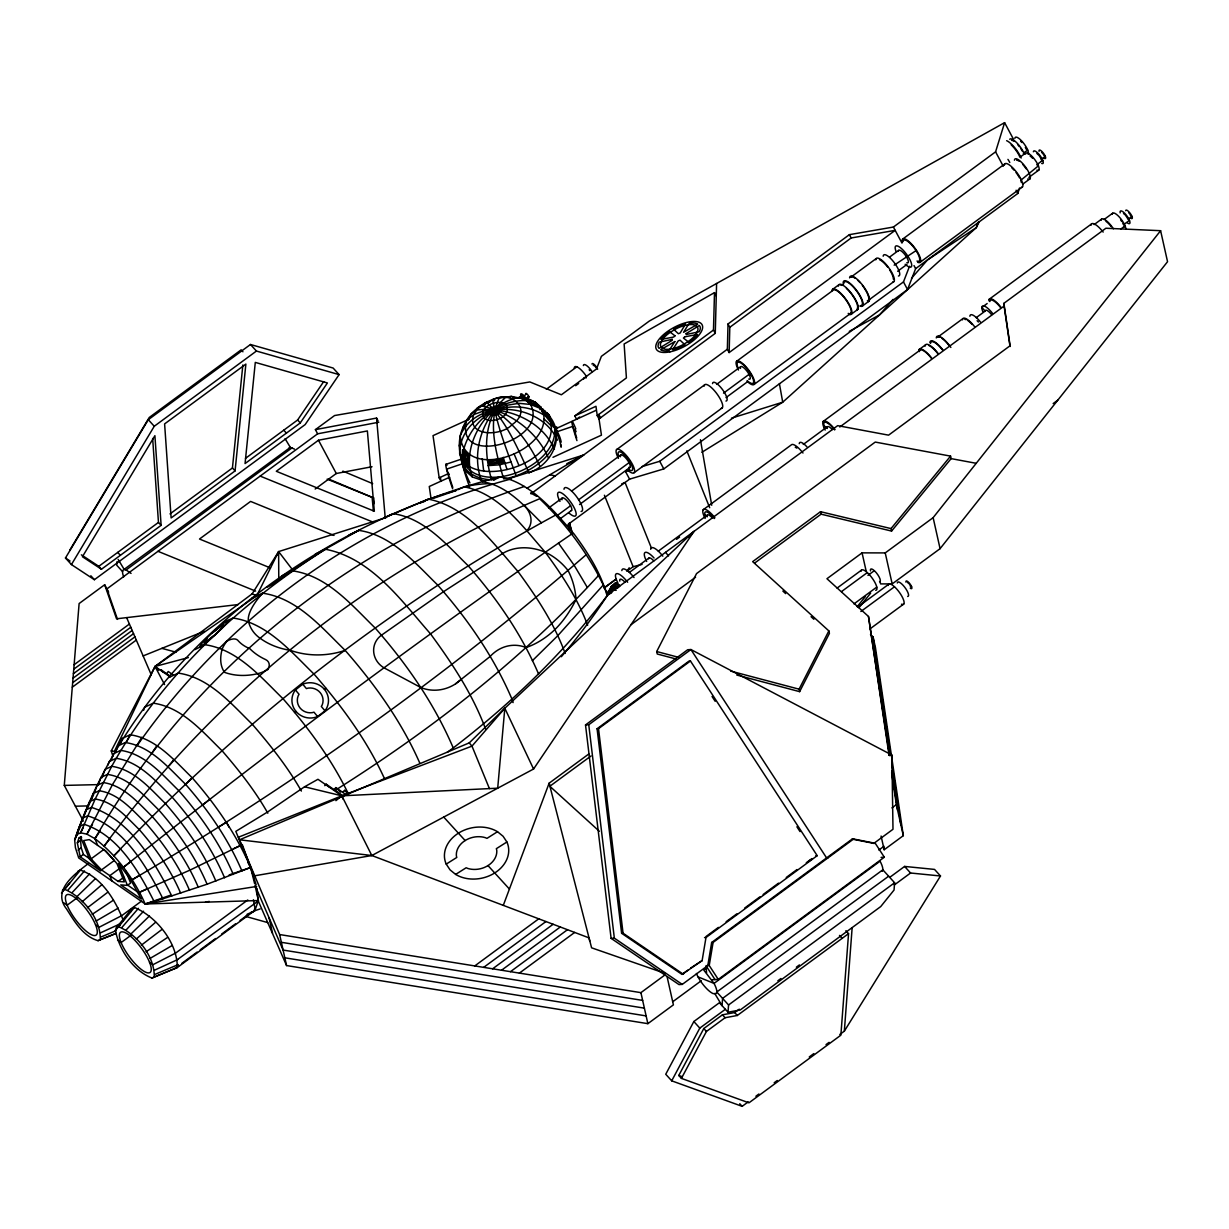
<?xml version="1.0" encoding="UTF-8"?>
<svg xmlns="http://www.w3.org/2000/svg" width="1229" height="1229" viewBox="0 0 1229 1229"><rect width="100%" height="100%" fill="white"/><g stroke="black" fill="none" stroke-linecap="round" stroke-linejoin="round"><path stroke-width="1.5" d="M574.803 415.909L595.973 406.292L597.233 415.586L599.015 418.905L715.263 333.351L713.481 330.033L714.495 292.625L624.132 343.982L626.406 377.933L574.803 415.909L576.585 419.243L579.612 417M715.263 333.351L716.599 283.484M729.135 352.569L729.811 327.283L851.159 237.98L895.173 230.361L729.135 352.569L727.353 349.236L728.029 323.964L849.377 234.662L893.406 227.042L995.582 151.843L1004.615 122.654L1013.51 139.292M549.01 416.523C564.587 455.452 498.836 483.166 469.478 466.59L468.357 466.897L461.981 461.259L462.55 449.968L463.671 449.66C470.63 422.638 498.636 398.995 526.872 400.639L527.333 399.425M467.711 465.161L462.688 460.737L463.149 451.642L467.65 455.621L467.711 465.161L468.833 464.854L468.771 455.314L464.27 451.335L463.809 460.429L468.833 464.854M117.032 561.607L116.755 565.232L122.547 571.623A16.868 5.024 53.6 0 0 123.714 576.831M698.026 976.871L714.034 983.4L880.072 861.206A16.868 5.024 53.6 0 1 882.837 869.809L894.604 882.76L894.051 890.026L880.747 906.556L740.242 1009.961L728.014 1012.22L728.567 1004.969L716.799 992.003A16.868 5.024 53.6 0 0 714.034 983.4L703.771 970.065L706.844 967.791M845.89 930.722L848.548 933.641L840.866 1035.187L748.937 1102.843L681.419 1078.386L678.777 1075.467L703.787 1028.55L722.452 1014.816L734.681 1012.558L739.305 1009.163M839.76 1034.511L844.338 1031.146L852.112 928.172M522.325 398.565L511.356 396.414L499.128 398.058C487.575 423.237 496.04 453.516 503.706 478.88C529.469 475.792 573.759 445.789 548.364 417.568M83.342 821.064L64.277 785.408L79.117 603.547L104.665 584.743L108.659 592.24M667.147 976.947L673.4 1004.861L647.867 1023.665L286.572 965.564L279.628 934.547L238.411 837.226L341.831 795.824L471.982 746.111L504.812 708.242L497.699 788.188L341.831 795.824L304.562 786.79L267.246 812.2L235.83 831.357L254.157 875.893L371.819 855.522L533.57 769.016L693.986 531.404L504.812 708.242L469.232 742.884L239.547 839.791L371.819 855.522L589.029 937.881L589.72 940.984M170.001 513.922L232.435 467.972L242.85 364.982M235.077 470.891L245.877 364.091L164.609 423.897L171.123 517.962L235.077 470.891L232.435 467.972M278.061 555.339L278.63 551.591L386.398 517.455M702.128 960.602L705.984 937.512L817.208 855.676L690.452 661.002L689.008 661.094L597.079 728.751L621.613 933.287L682.034 974.428L702.128 960.602L690.637 968.083M711.652 942.505L707.796 965.595L682.249 984.398L678.992 984.583L611.105 938.357L585.511 724.941L687.687 649.742L690.928 649.542L891.87 755.021L892.991 829.283L873.834 843.386L852.143 839.1L711.652 942.505L713.097 942.413L853.587 839.008L875.278 843.309L884.327 857.212L718.289 979.405L711.883 979.79M718.289 979.405L709.225 965.502L713.097 942.413M485.132 481.307L472.382 477.006C460.199 446.066 487.36 402.129 519.283 397.535L525.828 400.27L530.529 404.433L540.606 408.535C546.751 420.164 558.673 428.076 561.207 442.148M607.234 594.667L609.507 589.951L616.205 590.319M608.585 590.657L607.31 595.066L611.474 592.916L612.472 589.474L617.45 583.529L619.969 585.818L617.741 587.908L611.981 586.079L608.14 592.762L611.197 586.54L615.529 582.761L617.45 583.529M608.309 594.114L611.981 586.079M609.738 593.377L613.102 585.987L616.374 582.93M569.611 529.853L568.028 524.46L629.586 479.156L663.798 468.91L907.54 289.537L915.636 268.644L1017.827 193.445L1019.517 187.976M502.6 396.998C485.178 399.809 469.232 411.116 462.811 427.846C454.868 446.142 461.874 466.037 469.939 482.92M460.46 442.01L459.323 445.512L460.199 448.8M530.698 472.228C557.751 460.506 567.675 425.587 540.238 408.166M122.547 571.623L123.069 570.148L290.321 447.387L294.453 449.077M286.572 965.564L258.075 900.565L145.176 903.976L78.702 857.934L75.43 847.764L74.662 839.868C137.694 654.012 315.116 523.8 500.587 476.775C531.742 483.596 554.018 510.88 574.097 534.031C587.923 552.789 600.873 572.883 607.018 595.604M77.627 831.925L82.773 818.084L87.643 815.81C124.175 827.271 146.528 866.445 162.95 898.783L207.087 884.219L250.593 867.49L242.267 844.507M80.715 824.029L86.153 809.834L91.361 807.392C129.706 819.006 154.808 862.128 171.814 896.049M83.956 816.179L89.656 801.631L95.186 799.05C113.636 801.692 126.556 817.208 139.184 829.514C155.991 848.594 170.647 869.779 180.663 893.222M78.963 838.086L80.73 837.256L89.456 859.086L100.717 871.008L80.192 856.782L77.335 842.817L78.963 838.086L81.099 836.519M94.971 791.43L97.045 785.423L103.205 782.55C123.73 785.5 138.109 802.752 152.15 816.44C170.846 837.671 187.146 861.222 198.299 887.307M98.228 785.285L100.947 777.404L107.399 774.393C128.907 777.481 143.977 795.578 158.71 809.926C178.297 832.187 195.396 856.874 207.087 884.219M115.357 933.779L98.043 940.677C83.188 936.421 74.37 921.32 66.566 908.984C51.679 890.211 74.846 874.049 88.488 863.449M92.175 860.53L83.388 854.432L81.252 847.795L80.53 840.467L81.621 837.318M102.13 777.68L104.972 769.462L111.716 766.312C161.66 676.549 239.117 603.639 325.562 549.271C371.527 558.273 401.315 600.674 430.503 633.841C452.195 663.368 472.766 694.416 485.532 728.966M107.937 765.022L109.12 761.596L116.14 758.308C139.538 761.673 155.929 781.367 171.952 796.96C193.26 821.172 211.864 848.041 224.569 877.783M111.547 759.123L113.391 753.792L120.688 750.381C144.976 753.869 161.998 774.316 178.635 790.524C200.773 815.657 220.083 843.555 233.28 874.449M115.664 752.194L117.784 746.049L125.343 742.531C150.506 746.141 168.127 767.311 185.364 784.102C208.285 810.141 228.271 839.023 241.944 871.008M120.611 743.284L122.301 738.399L130.105 734.758C156.114 738.491 174.318 760.367 192.123 777.696C215.797 804.596 236.46 834.445 250.593 867.49L254.618 883.62M143.593 710.347L144.684 707.213L153.333 703.172C182.169 707.32 202.37 731.578 222.111 750.796C238.964 770.337 255.094 790.693 267.83 813.199M194.889 649.619L204.859 644.703C237.719 649.419 260.748 677.056 283.238 698.978C308.341 727.845 331.415 758.938 348.16 793.442M98.043 940.677L100.286 939.632C100.87 919.123 83.249 897.124 64.615 889.335L62.387 890.38M115.418 930.476L116.356 927.757L131.718 908.723L134.407 907.478C156.774 916.773 177.544 943.027 177.299 967.53L152.012 978.054C133.116 970.695 119.259 950.017 115.418 930.476L120.089 924.776M130.597 911.979L131.718 908.723M152.012 978.054L154.239 977.009C154.839 956.5 137.218 934.501 118.583 926.712L116.356 927.757M247.044 914.345L254.849 910.704L258.136 901.18L256.876 888.352M614.853 584.743L615.529 582.761M882.33 871.284L882.837 869.809L716.799 992.003L716.292 993.478L713.25 993.662A16.868 5.024 53.6 0 1 696.428 973.491M978.161 222.295L976.302 227.642L782.719 402.206L701.867 452.287M503.291 905.374L549.133 783.18L588.799 753.991M514.29 397.597L511.356 396.414L505.349 397.643C482.997 417.261 483.627 453.209 491.615 479.694L495.072 479.464M522.555 398.903L523.016 397.689L535.322 402.236M523.016 397.689L531.158 403.312L541.236 407.413L540.606 408.535M530.867 401.791L531.327 400.577M534.016 401.775L533.555 402.989L534.185 401.883M641.722 466.682L659.727 461.29L903.469 281.917L909.537 266.247M87.32 808.375L90.116 802.184M93.727 794.472L90.823 800.632L93.281 793.488L99.134 790.754C118.645 793.565 132.302 809.972 145.636 822.969C163.411 843.14 178.896 865.523 189.496 890.303M80.515 826.165L74.662 839.868L77.12 834.768M119.029 745.281L122.301 738.399M468.065 420.041L471.06 413.866L486.623 402.298C506.594 421.501 517.701 448.385 529.177 473.226M112.884 756.158L111.255 750.934L155.038 666.456L256.769 595.712L278.63 551.591L292.302 569.488M979.16 221.896L976.302 227.642L927.526 259.903L911.519 278.246M83.157 827.747L80.607 832.816L76.413 834.768L79.532 826.395L84.064 824.29C118.245 835.321 138.631 870.992 154.071 901.425L162.95 898.783M126.695 741.517L130.105 734.758M675.75 658.898L657.254 654.012L656.701 651.539L696.551 573.59L875.248 442.071L950.555 456.128L951.123 458.617L891.578 531.066L821.08 514.168L754.744 562.99M736.77 675.028L799.633 691.65L799.08 689.177L828.853 630.907L752.655 561.638L820.526 511.694L891.025 528.593L891.578 531.066M799.633 691.65L829.421 633.396L828.853 630.907M453.317 747.893L453.24 747.923C434.39 703.848 406.86 664.029 375.291 628.142C351.555 604.991 327.283 575.786 292.579 570.855L282.163 575.725M728.014 1012.22L719.395 1002.726L693.847 1021.529L665.734 1074.254L671.71 1080.829L742.147 1106.346L748.246 1101.845M671.71 1080.829L699.808 1028.105L725.356 1009.301M681.419 1078.386L706.429 1031.469L725.095 1017.735L737.323 1015.477L848.548 933.641M92.482 824.352L86.921 834.153L80.607 832.816L95.186 799.05L111.716 766.312C134.176 769.554 149.923 788.45 165.3 803.443C185.779 826.687 203.63 852.48 215.843 881.055M137.187 745.542C226.244 617.818 359.959 519.329 511.08 478.972M527.011 401.315L528.378 400.47M528.178 402.344L528.808 401.238L530.052 401.714M554.433 449.199C541.743 420.149 506.778 406.43 476.775 410.01L473.733 414.557L466.759 420.272C453.516 468.802 549.977 440.689 530.529 404.433L531.158 403.312M536.305 404.725L536.935 403.619L534.123 401.837A5.623 1.014 29.7 0 0 527.425 399.41L530.436 401.975A5.623 1.014 29.7 0 0 537.15 404.71L536.151 403.312M537.734 405.985L538.363 404.879L537.15 404.418M97.644 845.368L94.94 838.67C188.728 674.583 345.349 546.321 524.399 486.469M69.853 550.054L149.231 417.491L241.161 349.835L242.927 351.786M65.46 557.997L148.294 419.688L250.47 344.489L333.12 368.039L339.096 374.615L305.161 424.589L94.403 579.704L71.42 564.572L65.46 557.997L70.053 561.023M71.42 564.572L154.255 426.263L256.431 351.048L339.096 374.615M844.338 1031.146L940.492 875.985L934.532 869.41L904.605 866.43L889.857 877.276M111.255 750.934L114.405 751.318L155.038 666.456L252.145 593.853L278.63 551.591L278.783 580.134M614.3 589.736L618.679 584.528M627.236 570.855L629.217 567.767M166.729 673.784L168.219 671.48L172.92 674.752M256.677 886.447L145.176 903.976C133.9 878.72 116.97 855.553 94.94 838.67L100.194 830.789M151.613 753.546L156.866 745.665M141.903 737.231L112.515 784.501L86.921 834.153L94.94 838.67M462.811 427.846L464.915 424.727M245.477 458.371L297.618 419.995L323.703 381.574M300.275 422.914L327.406 382.956L255.294 362.401L245.063 463.548L300.275 422.914L297.618 419.995M530.529 404.433L518.945 403.327L506.655 405.293L494.534 410.194C479.279 429.674 472.689 457.173 481.461 480.8M889.535 755.666L868.488 616.482L826.948 578.721L862.067 552.866L885.233 552.912L933.134 517.655L1160.606 230.699L1105.9 228.241L1003.724 303.44L1009.931 345.856L888.582 435.158L837.671 425.649L607.771 594.851C563.911 652.952 510.972 703.756 453.24 747.923M880.041 581.425L880.594 583.898L892.177 583.913L940.077 548.672L1167.55 261.7L1160.606 230.699M857.197 606.711L865.431 596.464M858.933 607.725L870.685 593.085M110.011 838.777L104.127 846.059C214.814 694.569 366.826 571.946 539.639 498.744C568.228 525.997 591.994 558.565 607.771 594.851A682.325 539.5 -12.6 0 1 561.33 656.716M169.203 765.406L173.996 759.461M61.45 893.099L69.623 883.144M891.025 528.593L950.555 456.128M64.615 889.335L80.438 870.101C101.915 877.644 115.526 900.411 123.422 920.782M118.583 926.712L134.407 907.478M603.178 585.112L557.643 635.839L532.326 660.756M67.994 890.042L84.478 870.946M121.948 927.419L138.447 908.323M893.053 299.4L879.518 314.916L849.285 331.354M689.039 537.058L693.986 531.404M539.854 409.595L540.714 408.612M72.265 892.454L89.609 873.834M126.234 929.831L143.578 911.211M598.584 575.387C522.171 659.266 431.748 729.396 336.009 789.817M324.748 785.684L326.192 784.194L342.906 795.777M333.95 789.602L335.87 787.605L345.288 794.134M295.406 689.93L302.764 684.215A18.297 17.636 4.7 0 1 324.978 710.854L317.62 716.553A18.297 17.636 4.7 0 1 295.406 689.93L299.046 694.293L298.171 695.86A12.889 12.428 4.7 0 0 312.197 712.666L313.963 712.175L317.62 716.553M119.244 850.453L113.836 855.845C242.374 720.486 391.667 604.023 555.754 514.982M185.364 784.44L192.123 777.696M199.928 646.992L201.218 645.778A18.297 1.69 -42 0 1 205.765 639.08L212.34 632.827A18.297 1.69 -42 0 1 226.582 621.613L227.872 620.399M226.582 621.613A18.297 1.69 -42 0 1 222.034 628.311L215.459 634.563A18.297 1.69 -42 0 1 201.218 645.778M77.166 896.402L95.493 878.581M131.134 933.779L149.462 915.943M342.568 792.275L344.612 790.355L349.343 793.627M610.828 587.354L614.746 583.698M586.264 554.648C445.436 676.687 292.779 785.162 132.225 879.749L140.352 874.787M82.343 901.61L101.715 884.834M136.311 938.987L155.668 922.211M548.026 415.402L545.63 413.328L549.04 417.507L550.008 416.677L546.613 412.514L545.031 413.927L542.588 411.73L541.712 409.918L542.696 409.103L546.014 413.098L542.696 409.103M542.849 411.715L543.356 409.948L542.849 411.715L544.355 413.067L545.338 412.253L544.846 411.223L544.355 413.067M542.588 411.73L543.571 410.916M545.031 413.927L544.109 412.007L545.092 411.193M548.364 416.646L547.781 415.448L548.764 414.634L549.332 415.832L548.364 416.646L546.844 415.294L546.306 414.158L547.274 413.343L547.827 414.465L546.582 415.31M457.726 489.756L464.07 486.792C499.65 493.751 522.694 526.58 545.277 552.236A55.889 44.428 58.9 0 1 568.044 570.502A55.889 41.94 80.3 0 1 576.048 599.475A101.208 68.747 -80.4 0 1 554.755 629.724A103.82 73.525 -77 0 1 526.089 647.545A43.138 36.317 88.9 0 0 490.064 656.532L455.237 684.077A46.472 41.31 -82.8 0 1 421.025 687.641L384.047 667.839A20.954 19.618 18.7 0 1 381.282 635.332L443.331 591.81L502.83 553.357A49.344 40.05 34.4 0 1 545.277 552.236L571.654 534.047M335.901 800.678L341.831 795.824L345.61 795.24M130.888 861.452L123.422 867.321C260.656 757.863 401.407 652.799 545.277 552.236C561.976 574.895 577.691 598.769 587.662 625.223M202.539 805.01L210.005 799.142M294.53 712.513L295.974 711.407M324.41 689.377L325.854 688.255M87.459 907.739L107.845 892.177M455.544 683.877L461.167 679.576M141.427 945.116L161.813 929.554M81.36 554.832L98.796 566.323L158.464 522.417L152.657 438.492M101.454 569.242L161.122 525.336L154.9 435.68L82.42 556.722L101.454 569.242L98.796 566.323M378.793 422.223L317.635 433.806L315.407 429.643L334.565 415.54L529.853 381.942L561.376 394.786L596.511 368.946L601.396 356.333L649.296 321.076L1004.615 122.654M118.168 559.425L124.267 569.58L126.095 569.964L292.149 447.771M317.635 433.806L106.892 588.906L117.523 619.385M318.48 440.228L276.295 471.275L374.338 511.233L367.379 430.949L318.48 440.228L336.285 473.503L372.018 466.728M74.124 664.72L129.398 624.04M315.177 489.034L336.285 473.503M73.755 669.206L130.781 627.251M73.387 673.707L132.164 630.462M73.033 678.193L133.546 633.657M72.665 682.694L134.913 636.868M72.296 687.18L136.296 640.079M518.469 397.843L520.958 396.015L522.433 397.044L525.858 394.524M525.49 400.116A2.596 0.768 53.6 0 0 525.397 399.087L528.823 396.568M546.321 389.27L576.862 366.795M575.648 385.706L578.675 383.479M597.233 415.586L713.481 330.033M530.913 493.812L727.353 349.236M77.335 842.817L80.53 840.467M832.494 289.445L838.885 284.744M616.528 449.676L704.601 384.861M736.524 361.357L833.124 290.274A14.533 4.317 53.6 0 1 847.011 301.458A14.533 4.317 53.6 0 1 848.194 313.41M876.231 258.551L850.683 277.339A14.533 4.317 53.6 0 1 855.292 278.307M902.578 239.163L1004.754 163.964M78.057 850.145L81.252 847.795M1009.685 139.246A12.459 3.702 53.6 0 1 1016.629 142.641A12.459 3.702 53.6 0 1 1024.356 154.009L1019.962 157.235A12.459 3.702 53.6 0 0 1011.206 144.884M548.641 507.992L562.16 498.052M571.608 491.093L620.63 455.022M716.584 384.385L740.641 366.688A7.789 2.32 53.6 0 1 748.077 372.694A7.789 2.32 53.6 0 1 748.707 379.085M889.719 256.984L898.691 250.363M80.192 856.782L83.388 854.432M894.159 265.172L916.465 250.347M557.075 515.658L570.594 505.703M578.506 499.88L629.048 462.672L630.784 463.379M723.512 393.157L749.06 374.353L751.533 375.367M1039.365 156.022A5.193 1.536 53.6 0 1 1041.301 159.278L1045.295 156.344L1043.82 155.33M91.069 858.871L103.85 849.469L114.282 860.515L101.515 869.902L91.069 858.871L83.71 840.559L89.333 839.607L105.94 851.113L116.955 863.572L124.313 881.884L118.122 881.423L101.515 869.902M559.61 519.206L571.623 510.358M579.55 504.535L630.093 467.327M629.586 479.156L625.515 471.537L628.603 469.263M726.016 397.582L747.662 381.651M897.646 271.271L906.925 264.435M1028.857 177.406L1038.828 170.063M1022.636 184.227L1029.963 178.835M634.21 472.658L722.283 407.844M754.207 384.339L850.806 313.257M868.365 300.337L893.913 281.533M920.26 262.146L1022.436 186.946M851.436 314.071L857.827 309.385M862.62 305.852L868.995 301.151M77.473 897.585L67.149 905.174L63.601 902.731M119.751 868.35L109.811 875.662L111.947 880.947M118.122 881.423L123.806 877.245M127.417 885.387L118.552 863.449L130.766 879.826L141.274 899.09L120.749 884.88L127.417 885.387L130.612 883.036L125.896 871.284M141.688 900.965L121.763 915.636L99.057 927.28L95.524 924.822M919.184 349.497L925.575 344.796M703.218 509.728L791.292 444.898A14.533 4.317 53.6 0 1 802.983 453.009M823.215 421.409L919.814 350.311M962.921 318.588L937.374 337.391A14.533 4.317 53.6 0 1 939.985 337.238M989.268 299.2L1091.444 224.001M1094.179 224.569L1101.491 219.177M987.164 303.517L981.848 307.434L985.151 311.091A7.789 2.32 53.6 0 1 991.665 314.747M131.426 934.962L121.118 942.551L117.569 940.093M1104.026 219.561L1112.583 213.278M604.422 587.646L615.068 579.811M603.946 588.169L616.236 579.136M626.974 571.208L633.119 566.692L642.106 564.372M629.325 572.453L648.851 558.089M658.298 551.13L707.32 515.059M803.29 444.437L827.332 426.74M976.179 317.697L985.151 311.091M676.549 539.331L679.606 537.088M839.776 427.001L1004.277 305.929L1003.724 303.44M1131.986 216.396L1127.992 219.33A5.193 1.536 53.6 0 0 1125.211 215.044M1129.466 220.344L1123.49 224.753A7.789 2.32 53.6 0 0 1122.753 223.186M1120.833 229.024L1125.103 225.875M247.766 899.997L175.732 953.013L153.026 964.657L149.477 962.199M630.953 624.747L695.568 577.2M177.775 959.342L258.474 900.842L255.002 885.341L283.1 950.063L644.38 1008.149M174.134 969.005L178.743 965.625M181.8 963.367L197.132 952.076M200.189 949.833L215.521 938.541M221.65 934.04L235.446 923.885M240.054 920.49L249.241 913.731M253.927 911.135L177.299 967.53L154.239 977.009M585.511 724.941L588.752 724.741L690.928 649.542L826.595 857.903L828.039 857.811M597.079 728.751L598.523 728.659L690.452 661.002M1053.161 403.573L1057.785 400.162M599.368 831.296L549.839 786.268L591.011 755.973M837.087 588.092L861.406 570.179M841.604 591.518L867.321 572.591M867.951 575.387L874.326 570.686M853.971 603.9L876.769 587.109M857.903 606.926L888.567 584.359M860.868 611.489L894.482 586.771M869.994 628.879L903.714 604.069M474.763 965.933L538.763 918.816M483.688 967.361L545.953 921.55M492.614 968.805L553.127 924.269M501.54 970.234L560.301 926.989M510.465 971.678L567.491 929.708M519.391 973.107L574.665 932.427M706.091 936.467L718.412 927.388M726.124 921.719L736.924 913.777M744.62 908.108L760.044 896.755M763.132 894.497L778.541 883.144M786.253 877.475L797.037 869.533M806.285 862.727L811.923 858.579M279.628 934.547L640.908 992.648L664.95 974.95M891.947 807.899L896.371 804.642L891.624 772.657M683.462 973.368L687.764 970.203M672.709 1001.758L701.267 980.742M878.858 850.038L883.467 846.658M881.085 836.027L884.158 849.761L903.315 835.659L875.432 647.483L873.066 636.945L870.47 634.579M888.644 876.2L722.591 998.394L722.053 1005.645L715.078 994.046M728.567 1004.969L894.604 882.76M894.359 884.926L910.566 873.005L940.492 875.985M777.849 980.788L780.922 978.53M796.346 967.177L799.418 964.919M755.881 1096.237L758.923 1093.994M774.178 1082.764L777.235 1080.521M809.25 1056.955L813.828 1053.591M826.026 1044.604L829.083 1042.361M447.202 752.348L453.332 747.846M92.16 914.361L113.483 900.135M146.113 951.738L167.436 937.512M446.235 864.11L456.789 857.443L456.389 855.952A20.432 16.146 -12.6 0 1 485.332 837.656L486.961 838.378L497.515 831.71L503.107 836.288L506.901 842.003A32.446 25.655 -12.6 0 1 494.719 872.959A32.446 25.655 -12.6 0 1 455.636 874.418L450.029 869.84L446.235 864.11A32.446 25.655 -12.6 0 1 458.417 833.17A32.446 25.655 -12.6 0 1 497.515 831.71M455.636 874.418L466.175 867.751L467.819 868.473A20.432 16.146 -12.6 0 0 496.746 850.176L496.347 848.671L506.901 842.003M218.301 827.255L226.428 822.293L229.009 827.148M526.888 488.236L583.667 454.991L508.775 478.711M96.108 921.028L118.23 908.123M150.076 958.405L172.183 945.5M513.092 702.604L511.986 699.163C494.027 657.146 467.757 619.201 437.647 585.004C415.018 562.959 391.867 535.153 358.807 530.39L322.997 550.469L289.952 572.084A20.954 1.214 -35.6 0 1 267.154 586.863M304.562 786.79L317.958 779.294L341.831 795.824L371.819 855.522M477.267 407.967L481.169 405.831C509.467 412.099 536.766 430.703 548.472 458.094M566.753 463.732L583.667 454.991M516.149 475.792C507.055 450.905 496.962 425.895 492.752 399.64L493.582 399.241L494.565 400.715M289.107 447.94L290.321 447.387L285.082 438.676M348.882 535.03L358.807 530.39M315.315 554.064L325.562 549.271M493.659 480.017L500.587 476.775M252.145 598.016L262.53 593.161C297.172 598.139 321.445 627.282 345.149 650.371C374.876 684.415 401.606 721.623 419.811 763.148M222.772 622.78L232.972 618.018C267.016 622.903 290.858 651.539 314.148 674.229C341.616 705.845 366.841 740.058 384.324 778.295M212.34 632.827L215.305 630.876A12.889 1.183 -42 0 1 221.435 628.019L220.437 629.048L222.034 628.311M205.765 639.08L207.363 638.343L206.38 639.372A12.889 1.183 -42 0 0 212.494 636.514L215.459 634.563M168.941 677.471L178.282 673.108C209.406 677.594 231.221 703.771 252.513 724.526C270.488 745.388 287.74 767.065 301.382 791.061M77.765 871.346L80.438 870.101M146.589 889.028L139.645 892.239L190.157 870.04L240.269 845.613L233.326 848.824M557.351 440.212C541.835 403.404 476.76 396.737 460.26 435.742C463.84 482.505 549.486 452.764 543.725 415.003C513.123 394.847 459.754 414.173 459.646 453.762L462.427 459.508M100.809 932.703L120.565 923.64M154.762 970.08L177.821 959.511M469.063 419.181L433.023 435.634L439.183 477.835L440.965 481.153L440.428 477.497M439.183 477.835L447.725 473.933M449.676 477.19L429.274 486.5L430.872 497.499M595.957 410.394L555.523 428.844L553.741 425.526M552.958 457.311L601.442 435.158L598.462 415.202M484.487 405.616L484.472 403.726L494.058 399.579M485.67 403.573L490.094 401.653M621.674 483.919L625.054 482.49L651.493 548.242M101.224 936.913L116.094 930.66M155.177 974.29L178.313 964.565M484.948 402.974L486.623 402.298M143.132 655.917L204.198 631.276M100.286 939.632L116.171 933.287M424.666 501.371L419.412 503.183L428.184 499.097C467.466 506.794 492.921 543.034 517.87 571.377C536.535 596.848 554.371 623.595 565.14 653.444M433.407 498.359L456.143 490.494A49.344 1.49 -19.5 0 0 454.945 490.801M170.186 895.311L145.176 903.976L154.071 901.425M229.147 874.91L250.593 867.49L256.154 884.819M446.112 464.301L461.812 458.985M462.135 460.445L462.273 463.825L446.573 469.14L449 475.162A13.734 0.952 71.3 0 1 448.6 473.334M557.029 431.732L572.729 426.417L575.141 432.439M254.849 910.704L260.118 908.938M731.455 418.167L782.719 402.206L779.401 383.617M625.515 471.537L629.11 470.461M465.392 453.624L466.513 453.317M466.482 454.838L467.604 454.53A3.641 1.598 74.7 0 0 465.837 457.388A3.641 1.598 74.7 0 0 468.787 461.029M462.55 449.968L468.295 455.053L469.417 454.745M467.65 455.621L468.771 455.314M462.688 460.737L463.809 460.429M461.981 461.259L463.118 460.952L469.478 466.59M467.481 460.814L465.192 462.949M188.36 657.576L155.038 666.456L164.578 684.599M492.752 399.64C511.587 389.931 533.494 409.933 511.986 424.727C501.309 436.51 465.899 437.094 473.733 414.557L483.212 411.116L494.534 410.194C514.598 423.99 530.221 444.022 539.854 466.298M510.911 461.981L499.327 464.854L488.051 465.607M205.535 902.147L209.268 901.425M315.407 429.643L376.566 418.06L378.04 420.825M238.196 604.56L116.555 618.801L104.665 584.743M327.16 479.126L373.631 497.945L374.154 503.629M888.628 755.221L891.87 755.021M852.143 839.1L853.587 839.008M873.834 843.386L875.278 843.309M815.764 855.753L817.208 855.676M809.373 860.454L810.817 860.361M881.085 857.396L884.327 857.212M621.613 933.287L623.057 933.195L683.462 974.336M611.105 938.357L614.346 938.157L682.249 984.398M704.54 937.604L705.984 937.512M709.225 965.502L705.984 965.702L715.032 979.605M64.277 785.408L98.658 784.609M75.399 806.209L88.427 805.901M491.615 479.694C477.513 479.786 459.631 470.907 461.351 454.561M281.364 942.305L642.644 1000.406M284.836 957.806L646.116 1015.907M951.123 458.617L976.21 463.302M549.885 474.778L555.262 475.884M482.336 481.783C507.116 485.347 524.46 506.194 541.421 522.709M250.777 912.609L253.835 911.426L254.956 908.17L253.389 899.782M656.701 651.539L678.884 657.407M730.656 671.08L799.08 689.177M161.875 648.359L175.977 652.184M245.539 916.373L267.692 922.58M664.674 973.23L591.595 947.82L549.133 783.18L549.839 786.268M526.289 399.056L535.491 402.344L541.236 407.413M678.777 1075.467L682.325 1076.758M252.145 593.853L256.769 595.712M260.164 476.099L373.77 522.417M334.027 535.429L250.593 501.417L199.497 539.024L270.503 567.967M157.973 551.314L255.617 591.103M342.845 471.122L372.694 483.642M328.589 479.049L373.631 497.945M530.59 492.921L536.627 496.316M126.095 569.964L131.073 573.405M1041.301 159.278L1042.776 160.308L1036.784 164.717L1038.413 165.838L1020.684 180.356A12.459 3.702 53.6 0 1 1021.391 182.522M1024.356 154.009L1023.311 153.287L1027.705 150.061L1026.077 148.939A7.789 2.32 53.6 0 0 1025.339 147.372M910.397 585.834L911.58 586.648M525.397 399.087L526.872 400.116A5.208 1.552 53.6 0 0 521.388 393.802A5.208 1.552 53.6 0 0 522.893 399.287M170.186 676.15L161.076 669.836L163.534 672.386M169.971 676.795L155.038 666.456L158.725 670.281M126.879 884.557L140.075 893.698M541.712 409.918L544.109 412.007M542.388 410.763L543.863 412.053M546.306 414.158L547.781 415.448M549.609 419.796L552.205 422.085M551.283 422.423L553.465 424.358M462.273 463.825L465.837 471.214L472.382 477.006M550.008 416.677L546.613 412.514M542.158 411.761L550.162 418.92M542.941 413.374L551.022 420.717M823.952 425.526L827.194 428.475A7.789 2.32 53.6 0 1 832.31 429.551M704.908 514.721L707.182 516.794A7.789 2.32 53.6 0 1 712.313 517.87M782.842 591.057L785.669 593.622M811.063 616.712L813.89 619.278M335.87 787.605L340.51 792.183M326.192 784.194L328.911 786.76M543.879 418.736L552.067 426.647M344.612 790.355L347.269 793.043M443.73 817.07L465.146 840.544M487.99 865.585L509.421 889.059M904.605 866.43L910.566 873.005M839.499 935.407L842.157 938.341M250.47 344.489L256.431 351.048M283.776 430.196L286.418 433.115M734.681 1012.558L737.323 1015.477M722.452 1014.816L725.095 1017.735M703.787 1028.55L706.429 1031.469M148.294 419.688L154.255 426.263M693.847 1021.529L699.808 1028.105M739.766 1103.719L742.147 1106.346M158.464 522.417L161.122 525.336M117.723 552.389L120.381 555.324M90.823 575.756L94.403 579.704M469.232 742.884L471.982 746.111L489.419 788.603M302.764 684.215L306.405 688.593L308.187 688.102A12.889 12.428 4.7 0 1 322.213 704.924L321.337 706.475L324.978 710.854M665.58 552.297L668.53 555.907M558.473 543.141L574.112 565.217L587.308 587.431M712.052 696.49L715.186 701.313M796.899 826.794L800.048 831.618M995.582 151.843L1003.279 166.238M1016.106 190.234L1017.827 193.445M893.406 227.042L901.978 243.081M914.007 265.587L915.636 268.644M903.469 281.917L907.54 289.537M849.377 234.662L851.159 237.98M714.495 292.625L716.261 295.959M728.029 323.964L729.811 327.283M659.727 461.29L663.798 468.91M598.753 414.465L600.52 417.799M247.997 862.65L250.593 867.49M544.524 411.93L546.168 415.341M504.812 708.242L533.57 769.016M538.563 673.968C521.495 634.056 496.547 598.016 467.942 565.524C446.45 544.585 424.451 518.162 393.05 513.645L383.632 518.054L425.987 500.126A49.344 1.49 -19.5 0 1 444.929 493.812M484.472 403.726L484.979 404.879M126.633 617.619L151.321 674.921M513.999 453.701L518.93 465.438M686.827 450.859L709.686 507.715M604.407 495.241L633.119 566.692M494.534 410.194L495.057 411.485M341.831 795.824L343.244 799.357M610.874 588.445L611.366 589.766M503.245 457.357L506.993 469.478M569.473 523.139L572.668 534.169M569.35 523.108L571.808 532.265M463.118 460.952L465.837 471.214M499.604 460.783L499.957 462.165M497.146 461.182L497.499 462.55M560.424 444.253L561.131 447.325M933.134 517.655L940.077 548.672M885.233 552.912L892.177 583.913M862.067 552.866L866.245 571.485M883.682 716.138L887.015 731.025M896.371 804.642L903.315 835.659M820.526 511.694L821.08 514.168M640.908 992.648L647.867 1023.665M269.043 917.694L272.531 933.195M700.438 439.69L711.714 505.257M873.066 636.945L890.641 755.497M891.747 763.009L900.949 825.12M891.762 770.706L897.616 810.234M868.488 616.482L888.844 753.838M1004.277 305.929L1010.207 346.486M598.523 728.659L623.057 933.195M588.752 724.741L614.346 938.157M482.229 458.755L483.688 471.03M883.728 845.982L884.158 849.761M372.187 498.022L373.432 511.31M376.566 418.06L385.261 518.361M706.137 967.5L706.567 972.892M554.463 427.124C560.516 467.788 472.458 500.756 460.829 455.452M468.295 455.053L468.357 466.897M562.022 499.773A7.789 2.32 53.6 0 1 567.798 501.601A7.789 2.32 53.6 0 1 571.07 510.619M1025.57 154.163A10.646 3.165 53.6 0 1 1035.279 160.277A10.646 3.165 53.6 0 1 1036.923 170.17M618.863 456.666A11.414 3.395 53.6 0 1 622.043 452.902A11.414 3.395 53.6 0 1 631.86 465.668A11.414 3.395 53.6 0 1 628.68 469.447M1014.432 160.231A12.459 3.702 53.6 0 1 1025.8 167.39A12.459 3.702 53.6 0 1 1027.721 178.973M564.003 489.28A14.533 4.317 53.6 0 1 576.14 496.117A14.533 4.317 53.6 0 1 581.087 511.479M1033.374 151.766A7.789 2.32 53.6 0 1 1040.487 156.237A7.789 2.32 53.6 0 1 1041.685 163.472M875.801 259.811A14.533 4.317 53.6 0 1 887.937 266.647A14.533 4.317 53.6 0 1 892.869 282.025M857.581 280.151A14.533 4.317 53.6 0 1 859.993 282.593M862.389 285.451A14.533 4.317 53.6 0 1 867.321 300.813M843.862 283.315A14.533 4.317 53.6 0 1 855.999 290.152A14.533 4.317 53.6 0 1 860.945 305.514M1011.928 168.004A12.459 3.702 53.6 0 1 1014.002 170.094M1016.045 172.552A12.459 3.702 53.6 0 1 1019.517 177.852M712.528 383.617A11.414 3.395 53.6 0 1 722.068 388.994A11.414 3.395 53.6 0 1 725.955 401.069M879.518 259.642A12.981 3.856 53.6 0 1 887.63 267.016M889.581 269.765A12.981 3.856 53.6 0 1 893.36 279.167M1030.086 156.006A7.789 2.32 53.6 0 1 1032.606 158.295M704.156 386.121A14.533 4.317 53.6 0 1 716.292 392.957A14.533 4.317 53.6 0 1 721.239 408.335M618.464 458.356A14.533 4.317 53.6 0 1 620.43 450.183A14.533 4.317 53.6 0 1 633.964 467.803A14.533 4.317 53.6 0 1 627.312 469.862M1004.323 165.224A14.533 4.317 53.6 0 1 1016.46 172.06A14.533 4.317 53.6 0 1 1021.407 187.422M902.332 242.39A14.533 4.317 53.6 0 1 914.268 247.259A14.533 4.317 53.6 0 1 917.648 262.299M740.503 368.423A7.789 2.32 53.6 0 1 740.396 367.379M737.984 367.732A12.981 3.856 53.6 0 1 742.255 363.938A12.981 3.856 53.6 0 1 753.3 379.515A12.981 3.856 53.6 0 1 747.109 380.606M620.491 456.742A7.789 2.32 53.6 0 1 626.898 459.354A7.789 2.32 53.6 0 1 628.695 467.419M1039.089 151.351A5.193 1.536 53.6 0 1 1041.362 150.952A5.193 1.536 53.6 0 1 1045.418 156.667A5.193 1.536 53.6 0 1 1043.851 158.065M591.994 364.091A4.67 1.383 53.6 0 1 594.344 364.583A4.67 1.383 53.6 0 1 597.632 369.222M559.994 501.386A14.533 4.317 53.6 0 1 561.96 493.213A14.533 4.317 53.6 0 1 575.495 510.834A14.533 4.317 53.6 0 1 568.843 512.892M1016.675 160.216A10.646 3.165 53.6 0 1 1019.287 161.276M1022.728 164.409A10.646 3.165 53.6 0 1 1026.077 168.772M1036.83 153.471A5.193 1.536 53.6 0 1 1038.52 155.008M1041.593 160.185A5.193 1.536 53.6 0 1 1041.501 161.337M583.621 379.131A12.459 3.702 53.6 0 1 586.233 377.917M849.592 277.877A15.578 4.624 53.6 0 1 862.589 285.205A15.578 4.624 53.6 0 1 867.889 301.673M843.401 284.698A15.578 4.624 53.6 0 1 856.198 289.906A15.578 4.624 53.6 0 1 859.808 306.021M840.544 285.082A14.533 4.317 53.6 0 1 842.126 285.42M846.412 288.385A14.533 4.317 53.6 0 1 857.197 308.556M1041.577 152.427A2.596 0.768 53.6 0 1 1042.422 153.179M1042.853 153.702A2.596 0.768 53.6 0 1 1043.237 154.239M883.175 256.216A12.981 3.856 53.6 0 1 894.005 262.315A12.981 3.856 53.6 0 1 898.43 276.033M589.137 369.775A4.67 1.383 53.6 0 1 589.905 370.697M903.131 241.529A12.981 3.856 53.6 0 1 914.975 248.995A12.981 3.856 53.6 0 1 916.972 261.055M896.049 251.407A12.981 3.856 53.6 0 1 900.319 247.613A12.981 3.856 53.6 0 1 911.365 263.19A12.981 3.856 53.6 0 1 905.174 264.281M898.46 251.054A7.789 2.32 53.6 0 1 905.573 255.524A7.789 2.32 53.6 0 1 906.772 262.76M832.018 290.812A15.578 4.624 53.6 0 1 846.243 299.768A15.578 4.624 53.6 0 1 848.64 314.24M838.408 286.111A15.578 4.624 53.6 0 1 851.42 293.424A15.578 4.624 53.6 0 1 856.705 309.892M738.475 370.037A14.533 4.317 53.6 0 1 740.442 361.864A14.533 4.317 53.6 0 1 753.976 379.484A14.533 4.317 53.6 0 1 747.309 381.528M583.36 365.581A8.818 2.627 53.6 0 1 592.055 371.604M574.25 368.009A12.459 3.702 53.6 0 1 586.525 376.52M593.315 365.551A2.596 0.768 53.6 0 1 594.421 365.643A2.596 0.768 53.6 0 1 596.203 367.87M1006.643 140.69A14.533 4.317 53.6 0 1 1021.145 158.065M1020.608 141.212A7.789 2.32 53.6 0 1 1021.898 142.518M1007.934 159.371A14.533 4.317 53.6 0 1 1009.792 162.489M1014.862 138.385A10.646 3.165 53.6 0 1 1022.881 142.303A10.646 3.165 53.6 0 1 1028.12 154.286M1011.544 140.336A10.646 3.165 53.6 0 1 1014.155 141.396M1017.612 144.53A10.646 3.165 53.6 0 1 1019.348 146.62M1020.961 148.878A10.646 3.165 53.6 0 1 1022.313 151.152M452.779 487.391A13.734 0.952 71.3 0 1 449.66 477.666M452.641 488.789A22.03 1.521 71.3 0 1 446.926 465.468M576.939 440.612A22.03 1.521 71.3 0 1 571.946 422.484A22.03 1.521 71.3 0 1 575.833 428.921M561.238 445.927A22.03 1.521 71.3 0 1 557.367 428.061M576.708 437.97A13.734 0.952 71.3 0 1 576.109 431.702M469.601 486.991A22.03 1.521 71.3 0 1 461.628 460.89M529.745 400.915A5.623 1.014 29.7 0 1 530.974 401.499M525.72 394.063A2.596 0.768 53.6 0 1 526.995 393.987A2.596 0.768 53.6 0 1 528.962 397.013A2.596 0.768 53.6 0 1 527.687 397.09M523.4 398.672A2.596 0.768 53.6 0 1 522.525 395.922A2.596 0.768 53.6 0 1 525.152 398.565M524.153 505.334A30.111 21.123 17.5 0 1 527.103 530.452M345.149 650.371A75.66 65.89 -11.6 0 1 290.428 650.356A89.671 66.796 -27.3 0 1 260.794 638.727A89.671 50.02 -33.1 0 1 248.412 621.259A75.66 24.181 -34.3 0 1 262.53 593.161M861.037 571.27A12.459 3.702 53.6 0 1 871.438 577.123A12.459 3.702 53.6 0 1 875.678 590.304M705.554 516.718A11.414 3.395 53.6 0 1 706.491 511.848A11.414 3.395 53.6 0 1 714.295 518.546M1120.172 212.863A7.789 2.32 53.6 0 1 1123.583 212.264A7.789 2.32 53.6 0 1 1129.651 220.836A7.789 2.32 53.6 0 1 1127.3 222.925M1120.587 219.868A7.789 2.32 53.6 0 1 1121.754 221.527M1123.92 226.105A7.789 2.32 53.6 0 1 1124.028 227.165M1112.26 214.199A10.646 3.165 53.6 0 1 1119.404 217.118A10.646 3.165 53.6 0 1 1125.841 229.178M962.491 319.863A14.533 4.317 53.6 0 1 974.628 326.699M930.553 343.352A14.533 4.317 53.6 0 1 942.689 350.188M941.982 338.359A14.533 4.317 53.6 0 1 949.08 345.487M705.154 518.408A14.533 4.317 53.6 0 1 704.248 509.236A14.533 4.317 53.6 0 1 714.909 517.824M824.674 427.784A12.981 3.856 53.6 0 1 825.75 422.254A12.981 3.856 53.6 0 1 834.614 429.873M905.988 582.162A4.67 1.383 53.6 0 1 908.031 581.793A4.67 1.383 53.6 0 1 911.688 586.94A4.67 1.383 53.6 0 1 910.274 588.199M1101.123 220.268A12.459 3.702 53.6 0 1 1113.397 228.778M964.796 319.386A12.981 3.856 53.6 0 1 966.209 319.678M967.991 320.692A12.981 3.856 53.6 0 1 972.185 324.502M870.501 570.917A7.789 2.32 53.6 0 1 876.277 572.729A7.789 2.32 53.6 0 1 879.549 581.747M795.24 447.248A11.414 3.395 53.6 0 1 796.807 448.124M1128.683 212.786A2.596 0.768 53.6 0 1 1129.113 213.232M1129.927 214.292A2.596 0.768 53.6 0 1 1130.649 215.812M1125.718 210.697A5.193 1.536 53.6 0 1 1130.834 214.23A5.193 1.536 53.6 0 1 1130.542 218.101M1105.977 221.328A10.646 3.165 53.6 0 1 1111.17 226.551M1091.014 225.276A14.533 4.317 53.6 0 1 1103.15 232.097M888.183 585.45A12.459 3.702 53.6 0 1 899.567 592.608A12.459 3.702 53.6 0 1 901.487 604.192M925.099 346.148A15.578 4.624 53.6 0 1 938.111 353.476M918.708 350.849A15.578 4.624 53.6 0 1 931.72 358.177M897.293 583.007A8.818 2.627 53.6 0 1 904.667 587.155A8.818 2.627 53.6 0 1 907.663 596.495M928.817 345.457A14.533 4.317 53.6 0 1 937.896 353.722M919.384 351.586A14.533 4.317 53.6 0 1 931.521 358.422M1000.974 307.296A14.533 4.317 53.6 0 0 988.823 300.475L989.821 301.566A12.981 3.856 53.6 0 1 1000.667 307.665M936.283 337.929A15.578 4.624 53.6 0 1 950.877 347.438M929.892 342.63A15.578 4.624 53.6 0 1 942.889 349.942M1123.521 213.523A5.193 1.536 53.6 0 1 1124.351 214.184M977.116 320.723A7.789 2.32 53.6 0 1 978.407 322.029M969.865 316.252A12.981 3.856 53.6 0 1 980.711 322.351M907.524 582.669A2.596 0.768 53.6 0 1 908.569 583.253M908.999 583.698A2.596 0.768 53.6 0 1 909.429 584.205M910.151 585.311A2.596 0.768 53.6 0 1 910.489 586.863M825.166 430.089A14.533 4.317 53.6 0 1 824.26 420.917A14.533 4.317 53.6 0 1 834.921 429.505M799.234 443.669A11.414 3.395 53.6 0 1 806.885 446.788M982.739 311.459A12.981 3.856 53.6 0 1 983.814 305.929A12.981 3.856 53.6 0 1 992.679 313.549M648.62 558.765A7.789 2.32 53.6 0 1 653.843 560.9M650.694 549.317A14.533 4.317 53.6 0 1 662.83 556.153M646.684 561.438A14.533 4.317 53.6 0 1 645.194 552.405A14.533 4.317 53.6 0 1 654.058 557.997M619.815 581.102A7.789 2.32 53.6 0 1 624.931 582.177M621.843 570.609A14.533 4.317 53.6 0 1 634.041 577.553M617.803 582.684A14.533 4.317 53.6 0 1 616.973 573.59A14.533 4.317 53.6 0 1 627.65 582.254M464.07 486.792A30.111 5.484 -11.5 0 1 493.566 484.149M447.433 493.013A49.344 1.49 -19.5 0 1 453.47 491.201M672.232 339.358L672.217 340.31L659.067 348.36A18.819 7.85 -28.1 0 1 659.22 342.154L672.232 339.358M686.181 333.581L686.166 334.534L699.178 331.738A18.819 7.85 -28.1 0 0 699.316 325.531L686.181 333.581M483.212 411.116C479.525 425.388 503.444 421.624 506.901 411.869C510.588 397.597 486.669 401.345 483.212 411.116M488.881 410.655C487.037 417.783 498.989 415.909 500.725 411.039C502.569 403.895 490.601 405.77 488.881 410.655M661.955 340.418L661.463 341.539A16.883 7.036 -28.1 0 0 661.325 347.116L662.677 348.268A16.883 7.036 -28.1 0 0 670.235 349.051L673.584 348.375A16.883 7.036 -28.1 0 0 684.384 343.89L687.764 341.785A16.883 7.036 -28.1 0 0 695.506 334.672L696.935 332.352A16.883 7.036 -28.1 0 0 697.073 326.776L695.722 325.624A16.883 7.036 -28.1 0 0 688.163 324.84L684.814 325.516A16.883 7.036 -28.1 0 0 674.014 330.002L670.619 332.107A16.883 7.036 -28.1 0 0 662.892 339.219L661.955 340.418M673.584 348.375L672.954 349.789A18.819 7.85 -28.1 0 0 684.968 344.811L680.036 340.156L678.193 340.925L673.584 348.375M685.444 324.103L680.205 332.967L678.362 333.72L673.431 329.08A18.819 7.85 -28.1 0 1 685.444 324.103M674.844 341.601L669.037 350.572A18.819 7.85 -28.1 0 1 660.649 349.712L674.844 341.601M688.163 324.84L683.554 332.291L697.749 324.179A18.819 7.85 -28.1 0 0 689.346 323.319L688.163 324.84M674.982 335.84L673.661 337.053L660.895 339.45A18.819 7.85 -28.1 0 1 669.482 331.553L674.982 335.84M684.722 336.838L683.416 338.052L688.901 342.338A18.819 7.85 -28.1 0 0 697.504 334.426L684.722 336.838M502.369 458.832L488.451 460.552L489.065 464.332L503.506 462.55L502.369 458.832M501.493 460.322L489.864 461.658L490.079 463.041L498.713 462.473L501.908 461.674L501.493 460.322M669.959 351.847A25.947 10.831 -28.1 0 0 702.481 325.731A25.947 10.831 -28.1 0 0 665.15 333.259A25.947 10.831 -28.1 0 0 669.959 351.847M464.608 456.374A3.641 1.598 74.7 0 0 467.266 461.505A3.641 1.598 74.7 0 0 467.389 456.067A3.641 1.598 74.7 0 0 464.608 456.374M121.118 942.551A24.918 7.405 53.6 0 0 148.663 972.907A24.918 7.405 53.6 0 0 136.112 941.66A24.918 7.405 53.6 0 0 121.118 942.551M267.845 669.528A10.17 7.574 -27.3 0 0 265.664 659.604A82.758 61.634 -27.3 0 1 249.733 648.605A82.758 46.164 -33.1 0 1 237.827 640.34A10.17 5.669 -33.1 0 0 226.919 641.185A30.018 16.745 -33.1 0 0 222.157 649.173A61.066 34.827 -37 0 0 224.492 672.324A61.066 46.149 -32.1 0 0 257.583 673.722A30.018 22.368 -27.3 0 0 267.845 669.528M67.149 905.174A24.918 7.405 53.6 0 0 94.71 935.546A24.918 7.405 53.6 0 0 82.143 904.283A24.918 7.405 53.6 0 0 67.149 905.174"/></g></svg>
